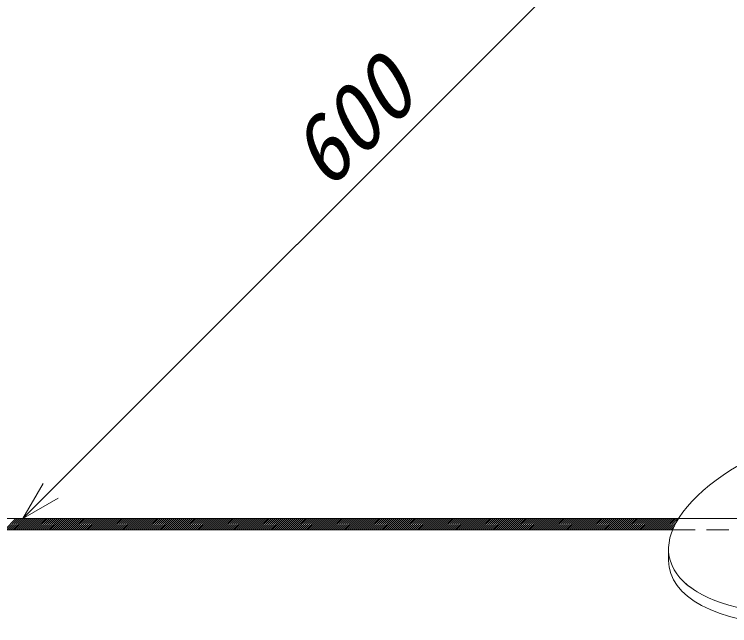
# Model space of a CAD drawing. Units: millimetres, scale not verified. Extents: x -840 to 840, y -594 to 594.
# Drawn here: x -584.3 to -456.7, y 187.9 to 297 of the extents above; entities that cross this region are included whole.
import ezdxf
from ezdxf.enums import TextEntityAlignment as Align

# ---------------------------------------------------------------- set-up
doc = ezdxf.new("R2010")
doc.units = ezdxf.units.MM
doc.header["$LTSCALE"] = 2
doc.linetypes.add('DASHED2', pattern=[3, 2, -1])
for name, color, linetype, lineweight in [('0-0_輪郭線', 134, 'DASHED2', 9), ('0-4_0', 7, 'Continuous', 9), ('0-A_IBｼｰﾄ', 7, 'Continuous', 9), ('0-B_寸法線', 7, 'Continuous', 9), ('0-F_緩衝フォーム', 7, 'Continuous', 9), ('1-2_増張りシート', 7, 'Continuous', 9)]:
    doc.layers.add(name, color=color, linetype=linetype, lineweight=lineweight)
doc.styles.add('ＭＳ ゴシック', font='')
doc.styles.get('ＭＳ ゴシック').set_extended_font_data('MS Gothic')

# ---------------------------------------------------------------- blocks, each defined once
blk = doc.blocks.new('_Open30')
at = {"layer": '0-4_0'}
blk.add_line((0, 0), (-2, 0), dxfattribs=at)
blk.add_lwpolyline([(-2, 0.5359), (0, 0), (-2, -0.5359)], dxfattribs=at)

msp = doc.modelspace()

# ---------------------------------------------------------------- linework, layer by layer
at = {"layer": '0-0_輪郭線', "color": 7}
for p, q in [((-428.735, 207.056), (-582.785, 207.056)), ((-465.829, 207.056), (-411.274, 207.056)), ((-466.868, 205.056), (-413.453, 205.056))]:
    msp.add_line(p, q, dxfattribs=at)
at = {"layer": '0-A_IBｼｰﾄ'}
for p, q in [((-586.016, 205.056), (-584.016, 207.056)), ((-585.663, 205.056), (-583.663, 207.056)), ((-585.309, 205.056), (-583.309, 207.056)), ((-584.956, 205.056), (-582.956, 207.056)), ((-584.602, 205.056), (-582.602, 207.056)), ((-584.249, 205.056), (-582.249, 207.056)), ((-583.895, 205.056), (-581.895, 207.056)), ((-583.542, 205.056), (-581.542, 207.056)), ((-583.188, 205.056), (-581.188, 207.056)), ((-582.834, 205.056), (-580.834, 207.056)), ((-582.481, 205.056), (-580.481, 207.056)), ((-582.127, 205.056), (-580.127, 207.056)), ((-581.774, 205.056), (-579.774, 207.056)), ((-581.42, 205.056), (-579.42, 207.056)), ((-581.067, 205.056), (-579.067, 207.056)), ((-580.713, 205.056), (-578.713, 207.056)), ((-580.36, 205.056), (-578.36, 207.056)), ((-580.006, 205.056), (-578.006, 207.056)), ((-579.652, 205.056), (-577.652, 207.056)), ((-579.299, 205.056), (-577.299, 207.056)), ((-578.945, 205.056), (-576.945, 207.056)), ((-578.592, 205.056), (-576.592, 207.056)), ((-578.238, 205.056), (-576.238, 207.056)), ((-577.885, 205.056), (-575.885, 207.056)), ((-577.531, 205.056), (-575.531, 207.056)), ((-577.178, 205.056), (-575.178, 207.056)), ((-576.824, 205.056), (-574.824, 207.056)), ((-576.471, 205.056), (-574.471, 207.056)), ((-576.117, 205.056), (-574.117, 207.056)), ((-575.763, 205.056), (-573.763, 207.056)), ((-575.41, 205.056), (-573.41, 207.056)), ((-575.056, 205.056), (-573.056, 207.056)), ((-574.703, 205.056), (-572.703, 207.056)), ((-574.349, 205.056), (-572.349, 207.056)), ((-573.996, 205.056), (-571.996, 207.056)), ((-573.642, 205.056), (-571.642, 207.056)), ((-573.289, 205.056), (-571.289, 207.056)), ((-572.935, 205.056), (-570.935, 207.056)), ((-572.581, 205.056), (-570.581, 207.056)), ((-572.228, 205.056), (-570.228, 207.056)), ((-571.874, 205.056), (-569.874, 207.056)), ((-571.521, 205.056), (-569.521, 207.056)), ((-571.167, 205.056), (-569.167, 207.056)), ((-570.814, 205.056), (-568.814, 207.056)), ((-570.46, 205.056), (-568.46, 207.056)), ((-570.107, 205.056), (-568.107, 207.056)), ((-569.753, 205.056), (-567.753, 207.056)), ((-569.399, 205.056), (-567.399, 207.056)), ((-569.046, 205.056), (-567.046, 207.056)), ((-568.692, 205.056), (-566.692, 207.056)), ((-568.339, 205.056), (-566.339, 207.056)), ((-567.985, 205.056), (-565.985, 207.056)), ((-567.632, 205.056), (-565.632, 207.056)), ((-567.278, 205.056), (-565.278, 207.056)), ((-566.925, 205.056), (-564.925, 207.056)), ((-566.571, 205.056), (-564.571, 207.056)), ((-566.217, 205.056), (-564.217, 207.056)), ((-565.864, 205.056), (-563.864, 207.056)), ((-565.51, 205.056), (-563.51, 207.056)), ((-565.157, 205.056), (-563.157, 207.056)), ((-564.803, 205.056), (-562.803, 207.056)), ((-564.45, 205.056), (-562.45, 207.056)), ((-564.096, 205.056), (-562.096, 207.056)), ((-563.743, 205.056), (-561.743, 207.056)), ((-563.389, 205.056), (-561.389, 207.056)), ((-563.035, 205.056), (-561.035, 207.056)), ((-562.682, 205.056), (-560.682, 207.056)), ((-562.328, 205.056), (-560.328, 207.056)), ((-561.975, 205.056), (-559.975, 207.056)), ((-561.621, 205.056), (-559.621, 207.056)), ((-561.268, 205.056), (-559.268, 207.056)), ((-560.914, 205.056), (-558.914, 207.056)), ((-560.561, 205.056), (-558.561, 207.056)), ((-560.207, 205.056), (-558.207, 207.056)), ((-559.854, 205.056), (-557.854, 207.056)), ((-559.5, 205.056), (-557.5, 207.056)), ((-559.146, 205.056), (-557.146, 207.056)), ((-558.793, 205.056), (-556.793, 207.056)), ((-558.439, 205.056), (-556.439, 207.056)), ((-558.086, 205.056), (-556.086, 207.056)), ((-557.732, 205.056), (-555.732, 207.056)), ((-557.379, 205.056), (-555.379, 207.056)), ((-557.025, 205.056), (-555.025, 207.056)), ((-556.672, 205.056), (-554.672, 207.056)), ((-556.318, 205.056), (-554.318, 207.056)), ((-555.964, 205.056), (-553.964, 207.056)), ((-555.611, 205.056), (-553.611, 207.056)), ((-555.257, 205.056), (-553.257, 207.056)), ((-554.904, 205.056), (-552.904, 207.056)), ((-554.55, 205.056), (-552.55, 207.056)), ((-554.197, 205.056), (-552.197, 207.056)), ((-553.843, 205.056), (-551.843, 207.056)), ((-553.49, 205.056), (-551.49, 207.056)), ((-553.136, 205.056), (-551.136, 207.056)), ((-552.782, 205.056), (-550.782, 207.056)), ((-552.429, 205.056), (-550.429, 207.056)), ((-552.075, 205.056), (-550.075, 207.056)), ((-551.722, 205.056), (-549.722, 207.056)), ((-551.368, 205.056), (-549.368, 207.056)), ((-551.015, 205.056), (-549.015, 207.056)), ((-550.661, 205.056), (-548.661, 207.056)), ((-550.308, 205.056), (-548.308, 207.056)), ((-549.954, 205.056), (-547.954, 207.056)), ((-549.6, 205.056), (-547.6, 207.056)), ((-549.247, 205.056), (-547.247, 207.056)), ((-548.893, 205.056), (-546.893, 207.056)), ((-548.54, 205.056), (-546.54, 207.056)), ((-548.186, 205.056), (-546.186, 207.056)), ((-547.833, 205.056), (-545.833, 207.056)), ((-547.479, 205.056), (-545.479, 207.056)), ((-547.126, 205.056), (-545.126, 207.056)), ((-546.772, 205.056), (-544.772, 207.056)), ((-546.418, 205.056), (-544.418, 207.056)), ((-546.065, 205.056), (-544.065, 207.056)), ((-545.711, 205.056), (-543.711, 207.056)), ((-545.358, 205.056), (-543.358, 207.056)), ((-545.004, 205.056), (-543.004, 207.056)), ((-544.651, 205.056), (-542.651, 207.056)), ((-544.297, 205.056), (-542.297, 207.056)), ((-543.944, 205.056), (-541.944, 207.056)), ((-543.59, 205.056), (-541.59, 207.056)), ((-543.236, 205.056), (-541.236, 207.056)), ((-542.883, 205.056), (-540.883, 207.056)), ((-542.529, 205.056), (-540.529, 207.056)), ((-542.176, 205.056), (-540.176, 207.056)), ((-541.822, 205.056), (-539.822, 207.056)), ((-541.469, 205.056), (-539.469, 207.056)), ((-541.115, 205.056), (-539.115, 207.056)), ((-540.762, 205.056), (-538.762, 207.056)), ((-540.408, 205.056), (-538.408, 207.056)), ((-540.055, 205.056), (-538.055, 207.056)), ((-539.701, 205.056), (-537.701, 207.056)), ((-539.347, 205.056), (-537.347, 207.056)), ((-538.994, 205.056), (-536.994, 207.056)), ((-538.64, 205.056), (-536.64, 207.056)), ((-538.287, 205.056), (-536.287, 207.056)), ((-537.933, 205.056), (-535.933, 207.056)), ((-537.58, 205.056), (-535.58, 207.056)), ((-537.226, 205.056), (-535.226, 207.056)), ((-536.873, 205.056), (-534.873, 207.056)), ((-536.519, 205.056), (-534.519, 207.056)), ((-536.165, 205.056), (-534.165, 207.056)), ((-535.812, 205.056), (-533.812, 207.056)), ((-535.458, 205.056), (-533.458, 207.056)), ((-535.105, 205.056), (-533.105, 207.056)), ((-534.751, 205.056), (-532.751, 207.056)), ((-534.398, 205.056), (-532.398, 207.056)), ((-534.044, 205.056), (-532.044, 207.056)), ((-533.691, 205.056), (-531.691, 207.056)), ((-533.337, 205.056), (-531.337, 207.056)), ((-532.983, 205.056), (-530.983, 207.056)), ((-532.63, 205.056), (-530.63, 207.056)), ((-532.276, 205.056), (-530.276, 207.056)), ((-531.923, 205.056), (-529.923, 207.056)), ((-531.569, 205.056), (-529.569, 207.056)), ((-531.216, 205.056), (-529.216, 207.056)), ((-530.862, 205.056), (-528.862, 207.056)), ((-530.509, 205.056), (-528.509, 207.056)), ((-530.155, 205.056), (-528.155, 207.056)), ((-529.801, 205.056), (-527.801, 207.056)), ((-529.448, 205.056), (-527.448, 207.056)), ((-529.094, 205.056), (-527.094, 207.056)), ((-528.741, 205.056), (-526.741, 207.056)), ((-528.387, 205.056), (-526.387, 207.056)), ((-528.034, 205.056), (-526.034, 207.056)), ((-527.68, 205.056), (-525.68, 207.056)), ((-527.327, 205.056), (-525.327, 207.056)), ((-526.973, 205.056), (-524.973, 207.056)), ((-526.619, 205.056), (-524.619, 207.056)), ((-526.266, 205.056), (-524.266, 207.056)), ((-525.912, 205.056), (-523.912, 207.056)), ((-525.559, 205.056), (-523.559, 207.056)), ((-525.205, 205.056), (-523.205, 207.056)), ((-524.852, 205.056), (-522.852, 207.056)), ((-524.498, 205.056), (-522.498, 207.056)), ((-524.145, 205.056), (-522.145, 207.056)), ((-523.791, 205.056), (-521.791, 207.056)), ((-523.438, 205.056), (-521.438, 207.056)), ((-523.084, 205.056), (-521.084, 207.056)), ((-522.73, 205.056), (-520.73, 207.056)), ((-522.377, 205.056), (-520.377, 207.056)), ((-522.023, 205.056), (-520.023, 207.056)), ((-521.67, 205.056), (-519.67, 207.056)), ((-521.316, 205.056), (-519.316, 207.056)), ((-520.963, 205.056), (-518.963, 207.056)), ((-520.609, 205.056), (-518.609, 207.056)), ((-520.256, 205.056), (-518.256, 207.056)), ((-519.902, 205.056), (-517.902, 207.056)), ((-519.548, 205.056), (-517.548, 207.056)), ((-519.195, 205.056), (-517.195, 207.056)), ((-518.841, 205.056), (-516.841, 207.056)), ((-518.488, 205.056), (-516.488, 207.056)), ((-518.134, 205.056), (-516.134, 207.056)), ((-517.781, 205.056), (-515.781, 207.056)), ((-517.427, 205.056), (-515.427, 207.056)), ((-517.074, 205.056), (-515.074, 207.056)), ((-516.72, 205.056), (-514.72, 207.056)), ((-516.366, 205.056), (-514.366, 207.056)), ((-516.013, 205.056), (-514.013, 207.056)), ((-515.659, 205.056), (-513.659, 207.056)), ((-515.306, 205.056), (-513.306, 207.056)), ((-514.952, 205.056), (-512.952, 207.056)), ((-514.599, 205.056), (-512.599, 207.056)), ((-514.245, 205.056), (-512.245, 207.056)), ((-513.892, 205.056), (-511.892, 207.056)), ((-513.538, 205.056), (-511.538, 207.056)), ((-513.184, 205.056), (-511.184, 207.056)), ((-512.831, 205.056), (-510.831, 207.056)), ((-512.477, 205.056), (-510.477, 207.056)), ((-512.124, 205.056), (-510.124, 207.056)), ((-511.77, 205.056), (-509.77, 207.056)), ((-511.417, 205.056), (-509.417, 207.056)), ((-511.063, 205.056), (-509.063, 207.056)), ((-510.71, 205.056), (-508.71, 207.056)), ((-510.356, 205.056), (-508.356, 207.056)), ((-510.002, 205.056), (-508.002, 207.056)), ((-509.649, 205.056), (-507.649, 207.056)), ((-509.295, 205.056), (-507.295, 207.056)), ((-508.942, 205.056), (-506.942, 207.056)), ((-508.588, 205.056), (-506.588, 207.056)), ((-508.235, 205.056), (-506.235, 207.056)), ((-507.881, 205.056), (-505.881, 207.056)), ((-507.528, 205.056), (-505.528, 207.056)), ((-507.174, 205.056), (-505.174, 207.056)), ((-506.82, 205.056), (-504.82, 207.056)), ((-506.467, 205.056), (-504.467, 207.056)), ((-506.113, 205.056), (-504.113, 207.056)), ((-505.76, 205.056), (-503.76, 207.056)), ((-505.406, 205.056), (-503.406, 207.056)), ((-505.053, 205.056), (-503.053, 207.056)), ((-504.699, 205.056), (-502.699, 207.056)), ((-504.346, 205.056), (-502.346, 207.056)), ((-503.992, 205.056), (-501.992, 207.056)), ((-503.639, 205.056), (-501.639, 207.056)), ((-503.285, 205.056), (-501.285, 207.056)), ((-502.931, 205.056), (-500.931, 207.056)), ((-502.578, 205.056), (-500.578, 207.056)), ((-502.224, 205.056), (-500.224, 207.056)), ((-501.871, 205.056), (-499.871, 207.056)), ((-501.517, 205.056), (-499.517, 207.056)), ((-501.164, 205.056), (-499.164, 207.056)), ((-500.81, 205.056), (-498.81, 207.056)), ((-500.457, 205.056), (-498.457, 207.056)), ((-500.103, 205.056), (-498.103, 207.056)), ((-499.749, 205.056), (-497.749, 207.056)), ((-499.396, 205.056), (-497.396, 207.056)), ((-499.042, 205.056), (-497.042, 207.056)), ((-498.689, 205.056), (-496.689, 207.056)), ((-498.335, 205.056), (-496.335, 207.056)), ((-497.982, 205.056), (-495.982, 207.056)), ((-497.628, 205.056), (-495.628, 207.056)), ((-497.275, 205.056), (-495.275, 207.056)), ((-496.921, 205.056), (-494.921, 207.056)), ((-496.567, 205.056), (-494.567, 207.056)), ((-496.214, 205.056), (-494.214, 207.056)), ((-495.86, 205.056), (-493.86, 207.056)), ((-495.507, 205.056), (-493.507, 207.056)), ((-495.153, 205.056), (-493.153, 207.056)), ((-494.8, 205.056), (-492.8, 207.056)), ((-494.446, 205.056), (-492.446, 207.056)), ((-494.093, 205.056), (-492.093, 207.056)), ((-493.739, 205.056), (-491.739, 207.056)), ((-493.385, 205.056), (-491.385, 207.056)), ((-493.032, 205.056), (-491.032, 207.056)), ((-492.678, 205.056), (-490.678, 207.056)), ((-492.325, 205.056), (-490.325, 207.056)), ((-491.971, 205.056), (-489.971, 207.056)), ((-491.618, 205.056), (-489.618, 207.056)), ((-491.264, 205.056), (-489.264, 207.056)), ((-490.911, 205.056), (-488.911, 207.056)), ((-490.557, 205.056), (-488.557, 207.056)), ((-490.203, 205.056), (-488.203, 207.056)), ((-489.85, 205.056), (-487.85, 207.056)), ((-489.496, 205.056), (-487.496, 207.056)), ((-489.143, 205.056), (-487.143, 207.056)), ((-488.789, 205.056), (-486.789, 207.056)), ((-488.436, 205.056), (-486.436, 207.056)), ((-488.082, 205.056), (-486.082, 207.056)), ((-487.729, 205.056), (-485.729, 207.056)), ((-487.375, 205.056), (-485.375, 207.056)), ((-487.022, 205.056), (-485.022, 207.056)), ((-486.668, 205.056), (-484.668, 207.056)), ((-486.314, 205.056), (-484.314, 207.056)), ((-485.961, 205.056), (-483.961, 207.056)), ((-485.607, 205.056), (-483.607, 207.056)), ((-485.254, 205.056), (-483.254, 207.056)), ((-484.9, 205.056), (-482.9, 207.056)), ((-484.547, 205.056), (-482.547, 207.056)), ((-484.193, 205.056), (-482.193, 207.056)), ((-483.84, 205.056), (-481.84, 207.056)), ((-483.486, 205.056), (-481.486, 207.056)), ((-483.132, 205.056), (-481.132, 207.056)), ((-482.779, 205.056), (-480.779, 207.056)), ((-482.425, 205.056), (-480.425, 207.056)), ((-482.072, 205.056), (-480.072, 207.056)), ((-481.718, 205.056), (-479.718, 207.056)), ((-481.365, 205.056), (-479.365, 207.056)), ((-481.011, 205.056), (-479.011, 207.056)), ((-480.658, 205.056), (-478.658, 207.056)), ((-480.304, 205.056), (-478.304, 207.056)), ((-479.95, 205.056), (-477.95, 207.056)), ((-479.597, 205.056), (-477.597, 207.056)), ((-479.243, 205.056), (-477.243, 207.056)), ((-478.89, 205.056), (-476.89, 207.056)), ((-478.536, 205.056), (-476.536, 207.056)), ((-478.183, 205.056), (-476.183, 207.056)), ((-477.829, 205.056), (-475.829, 207.056)), ((-477.476, 205.056), (-475.476, 207.056)), ((-477.122, 205.056), (-475.122, 207.056)), ((-476.768, 205.056), (-474.768, 207.056)), ((-476.415, 205.056), (-474.415, 207.056)), ((-476.061, 205.056), (-474.061, 207.056)), ((-475.708, 205.056), (-473.708, 207.056)), ((-475.354, 205.056), (-473.354, 207.056)), ((-475.001, 205.056), (-473.001, 207.056)), ((-474.647, 205.056), (-472.647, 207.056)), ((-474.294, 205.056), (-472.294, 207.056)), ((-473.94, 205.056), (-471.94, 207.056)), ((-473.586, 205.056), (-471.586, 207.056)), ((-473.233, 205.056), (-471.233, 207.056)), ((-472.879, 205.056), (-470.879, 207.056)), ((-472.526, 205.056), (-470.526, 207.056)), ((-472.172, 205.056), (-470.172, 207.056)), ((-471.819, 205.056), (-469.819, 207.056)), ((-471.465, 205.056), (-469.465, 207.056)), ((-471.112, 205.056), (-469.112, 207.056)), ((-470.758, 205.056), (-468.758, 207.056)), ((-470.404, 205.056), (-468.404, 207.056)), ((-470.051, 205.056), (-468.051, 207.056)), ((-469.697, 205.056), (-467.697, 207.056)), ((-469.344, 205.056), (-467.344, 207.056)), ((-468.99, 205.056), (-466.99, 207.056)), ((-468.637, 205.056), (-466.637, 207.056)), ((-468.283, 205.056), (-466.283, 207.056)), ((-467.93, 205.056), (-465.93, 207.056)), ((-467.576, 205.056), (-466.192, 206.44)), ((-467.223, 205.056), (-466.578, 205.701)), ((-654.098, 205.056), (-466.868, 205.056)), ((-654.098, 205.056), (-466.868, 205.056)), ((-466.869, 205.056), (-466.868, 205.057))]:
    msp.add_line(p, q, dxfattribs=at)
msp.add_lwpolyline([(-465.829, 207.056), (-653.563, 207.056), (-654.098, 207.056), (-654.098, 205.056)], dxfattribs=at)
msp.add_ellipse((-426.613, 209.056), major_axis=(40.819, 9.049), ratio=0.414214, start_param=3.4228919, end_param=3.5285356, dxfattribs=at)
at = {"layer": '0-B_寸法線'}
msp.add_line((-577.835, 212.006), (-459.041, 330.8), dxfattribs=at)
at = {"layer": '0-F_緩衝フォーム'}
msp.add_line((-654.098, 207.056), (-465.829, 207.056), dxfattribs=at)
at = {"layer": '1-2_増張りシート'}
msp.add_line((-467.604, 199.591), (-467.604, 201.591), dxfattribs=at)
msp.add_line((-467.604, 199.591), (-467.604, 201.591), dxfattribs=at)
for centre, start_param in [((-426.613, 209.056), 2.650169), ((-426.613, 207.056), 6.1916132)]:
    msp.add_ellipse(centre, major_axis=(-40.819, -9.049), ratio=0.414214, start_param=start_param, end_param=7.2774763, dxfattribs=at)

# ---------------------------------------------------------------- block references
at = {"layer": '0-B_寸法線', "xscale": 3.5, "yscale": 3.5, "rotation": 225}
msp.add_blockref('_Open30', (-582.785, 207.056), dxfattribs=at)

# ---------------------------------------------------------------- texts
at = {"layer": '0-B_寸法線', "style": 'ＭＳ ゴシック', "oblique": 15}
msp.add_text('600', height=11.54, rotation=45, dxfattribs=at).set_placement((-525.985, 262.837), align=Align.BOTTOM_LEFT)

doc.saveas('drawing.dxf')
